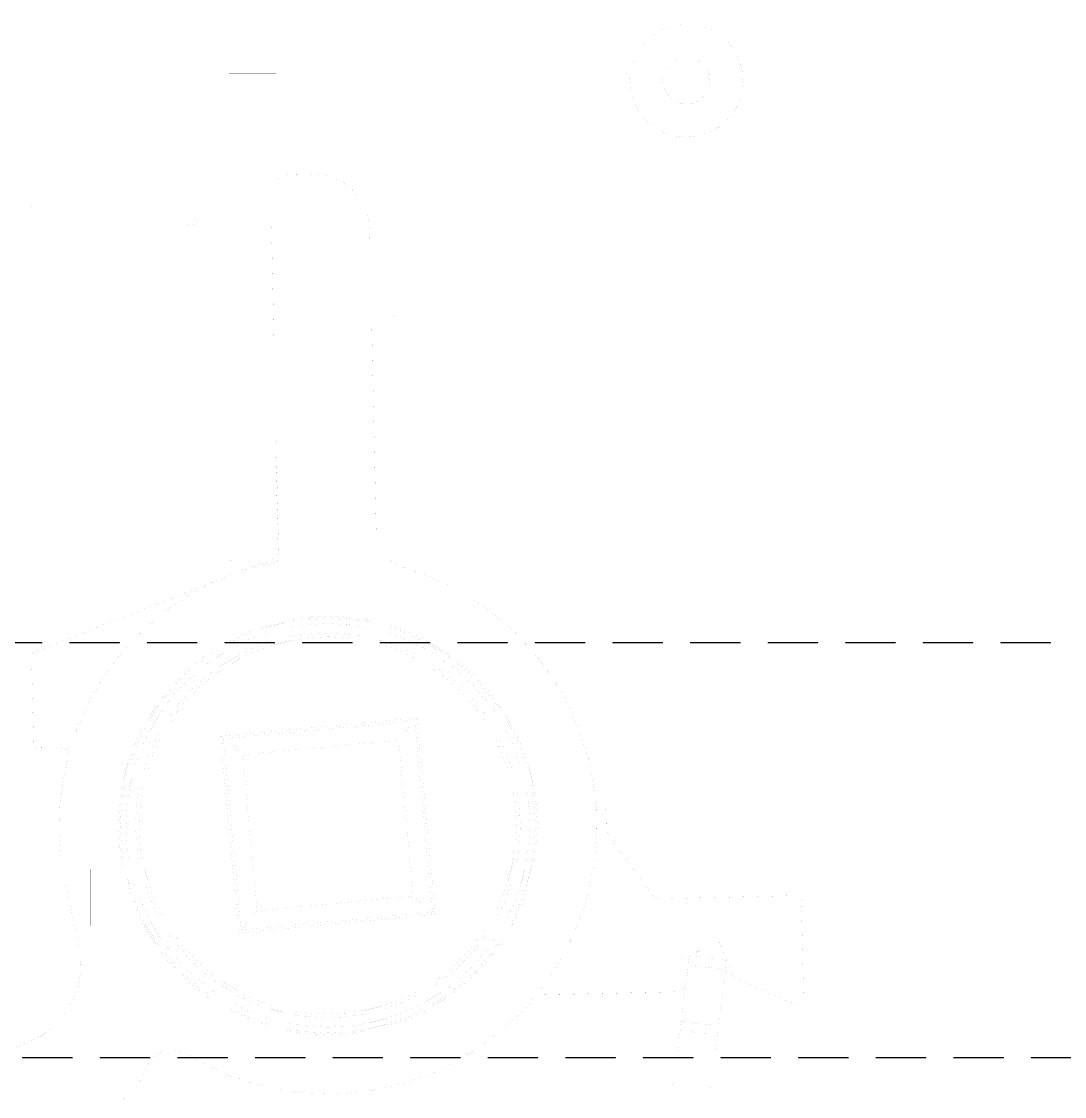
# Model space of a CAD drawing. Extents: x 56 to 255, y 68 to 308.
# Drawn here: x 105.3 to 160.6, y 205.9 to 262.9 of the extents above; entities that cross this region are included whole.
import ezdxf

# ---------------------------------------------------------------- set-up
doc = ezdxf.new("R2010")
doc.units = 0
for name, color, linetype in [('120', 132, 'CONTINUOUS'), ('20', 31, 'CONTINUOUS'), ('47', 251, 'CONTINUOUS')]:
    doc.layers.add(name, color=color, linetype=linetype)

msp = doc.modelspace()

# ---------------------------------------------------------------- linework, layer by layer
at = {"layer": '120', "const_width": 0.001}
for points in [[(155.5865, 108.8161), (155.5865, 266.8161)], [(116.3365, 260.1662), (118.8365, 260.1662)], [(116.3365, 260.1662), (116.3365, 256.3984)], [(118.8365, 260.1662), (118.8365, 256.3984)], [(116.2865, 256.2662), (116.2865, 252.3661)], [(116.3365, 256.3984), (116.3365, 256.3161)], [(116.3365, 256.3161), (116.3365, 252.4661)], [(116.3365, 256.3161), (118.8365, 256.3161)], [(118.8365, 256.3984), (118.8365, 256.3161)], [(118.8365, 256.3161), (118.8365, 252.4661)], [(118.8865, 256.2661), (118.8865, 256.2662)], [(118.8865, 254.5621), (118.8865, 256.2661)], [(120.7347, 254.8458), (119.5349, 254.8197)], [(115.9563, 254.5162), (114.7063, 254.5162)], [(114.7063, 243.8161), (114.7063, 254.5162)], [(115.9563, 243.8161), (115.9563, 254.5162)], [(125.05, 254.5162), (123.8, 254.5162)], [(123.8, 251.8792), (123.8, 254.5162)], [(125.05, 243.8161), (125.05, 254.5162)], [(135.2865, 253.9161), (134.0365, 253.9161)], [(134.0365, 244.4161), (134.0365, 253.9161)], [(135.2865, 244.4161), (135.2865, 253.9161)], [(105.9812, 253.0508), (105.8313, 253.1381)], [(107.6398, 252.1661), (105.9059, 252.1661)], [(109.903, 252.1661), (108.2191, 252.1661)], [(112.1194, 252.1661), (110.4937, 252.1661)], [(113.5157, 252.1661), (112.7066, 252.1661)], [(114.1151, 252.1661), (114.1065, 252.1661)], [(114.1383, 252.295), (114.1165, 252.2022)], [(114.1165, 252.2022), (114.1266, 252.1585)], [(114.1266, 252.1585), (114.7063, 252.1935)], [(114.2029, 252.3718), (114.1383, 252.295)], [(114.2986, 252.4236), (114.2029, 252.3718)], [(114.4114, 252.4395), (114.2986, 252.4236)], [(114.525, 252.42), (114.4114, 252.4395)], [(114.62, 252.3657), (114.525, 252.42)], [(114.6844, 252.2867), (114.62, 252.3657)], [(114.7063, 252.1935), (114.6844, 252.2867)], [(114.7063, 252.1661), (114.7054, 252.1661)], [(116.3365, 252.1661), (115.9563, 252.1661)], [(116.3365, 252.4661), (118.8365, 252.4661)], [(116.3365, 252.4661), (116.3365, 252.1661)], [(118.5925, 252.1661), (116.3365, 252.1661)], [(118.586, 252.4661), (118.7231, 246.1661)], [(123.8, 252.1661), (123.7829, 252.1661)], [(125.289, 252.1661), (125.05, 252.1661)], [(126.5141, 252.1661), (126.2822, 252.1661)], [(131.3917, 252.1661), (127.5284, 252.1661)], [(132.7464, 252.1661), (132.4055, 252.1661)], [(135.5865, 252.1661), (135.2865, 252.1661)], [(135.5865, 252.1661), (135.5865, 252.1215)], [(136.5865, 252.1268), (135.5865, 252.1268)], [(135.5865, 252.1215), (136.5865, 252.1215)], [(136.5865, 252.1215), (136.5865, 252.1268)], [(136.5865, 252.1215), (136.5865, 246.2055)], [(123.8175, 251.0754), (123.7993, 251.9118)], [(123.8, 247.2569), (123.8, 251.0754)], [(134.0365, 251.1662), (133.6878, 251.1662)], [(124.1486, 235.8692), (123.9006, 247.2569)], [(125.0869, 247.2574), (125.05, 247.3503)], [(125.05, 247.3503), (126.0363, 247.3445)], [(125.1963, 247.1763), (125.0869, 247.2574)], [(125.3574, 247.1178), (125.1963, 247.1763)], [(125.5495, 247.093), (125.3574, 247.1178)], [(125.7409, 247.1031), (125.5495, 247.093)], [(125.9027, 247.1493), (125.7409, 247.1031)], [(126.0123, 247.222), (125.9027, 247.1493)], [(126.049, 247.3122), (126.0123, 247.222)], [(126.0363, 247.3445), (126.049, 247.3122)], [(133.5035, 247.1661), (134.0365, 247.1661)], [(105.1194, 246.1661), (106.9395, 246.1661)], [(107.5242, 246.1661), (109.3485, 246.1661)], [(109.7314, 246.1661), (111.5798, 246.1661)], [(111.9618, 246.1661), (113.4475, 246.1661)], [(113.7728, 246.1661), (114.1572, 246.1661)], [(114.4029, 246.1661), (114.7063, 246.1661)], [(115.9563, 246.1661), (116.3365, 246.1661)], [(116.3365, 246.1661), (118.8365, 246.1661)], [(116.3365, 246.1661), (116.3365, 238.3734)], [(118.8365, 246.1661), (118.8365, 238.3734)], [(125.05, 246.1661), (126.0279, 246.1661)], [(127.0301, 246.1661), (130.1475, 246.1661)], [(131.1587, 246.1661), (132.4454, 246.1661)], [(135.2865, 246.1661), (135.5865, 246.1661)], [(136.5865, 246.2055), (135.5865, 246.2055)], [(135.5865, 246.2055), (135.5865, 246.1661)], [(134.0365, 244.4161), (135.2865, 244.4161)], [(114.7063, 243.8161), (115.9563, 243.8161)], [(123.9755, 243.8161), (125.05, 243.8161)], [(118.8365, 240.9582), (118.9773, 234.4948)], [(118.8365, 239.6189), (118.8666, 238.3282)], [(116.3365, 238.3734), (116.3365, 238.3161)], [(116.3365, 238.3161), (116.3365, 234.4661)], [(116.3365, 238.3161), (118.8365, 238.3161)], [(118.8365, 238.3734), (118.8365, 238.3161)], [(118.8528, 238.3523), (118.8365, 238.3734)], [(118.8365, 238.3734), (118.8666, 238.3282)], [(118.8365, 238.3161), (118.8365, 234.4661)], [(118.8666, 238.3282), (118.8528, 238.3523)], [(118.8666, 238.3282), (118.9462, 234.9089)], [(116.2865, 238.2411), (116.2865, 234.5411)], [(118.8865, 234.6601), (118.8865, 237.4712)], [(116.3365, 234.4661), (118.8365, 234.4661)], [(116.4865, 234.3411), (118.3967, 234.3411)], [(118.6281, 234.4314), (117.2005, 233.8744)], [(118.6281, 234.4314), (118.6996, 234.4661)], [(118.6968, 234.4645), (118.6281, 234.4314)], [(118.6996, 234.4661), (118.6968, 234.4645)], [(115.6303, 233.2616), (106.0001, 229.5038)], [(105.8729, 229.3128), (105.9813, 224.6541)], [(115.8899, 225.0399), (126.3103, 226.0128)], [(126.1826, 225.8588), (116.0439, 224.9123)], [(126.1826, 225.8588), (125.3328, 224.8339)], [(126.3103, 226.0128), (126.1826, 225.8588)], [(126.1826, 225.8588), (126.21, 225.8918)], [(127.1292, 215.72), (126.1826, 225.8588)], [(126.21, 225.8918), (126.2412, 225.9294)], [(126.2412, 225.9294), (126.2751, 225.9703)], [(126.2751, 225.9703), (126.3103, 226.0128)], [(126.3103, 226.0128), (127.2831, 215.5924)], [(115.8899, 225.0399), (115.9324, 225.0047)], [(116.0439, 224.9123), (115.8899, 225.0399)], [(116.8628, 214.6195), (115.8899, 225.0399)], [(115.9324, 225.0047), (115.9732, 224.9708)], [(115.9732, 224.9708), (116.0109, 224.9396)], [(116.0109, 224.9396), (116.0439, 224.9123)], [(116.0439, 224.9123), (116.9904, 214.7735)], [(117.0687, 224.0624), (116.0439, 224.9123)], [(125.3328, 224.8339), (117.0687, 224.0624)], [(126.1043, 216.5699), (125.3328, 224.8339)], [(106.1859, 224.4588), (106.9857, 224.4775)], [(117.0687, 224.0624), (117.8403, 215.7983)], [(136.1186, 221.2546), (135.8061, 221.2473)], [(136.3458, 220.0917), (136.3232, 221.0593)], [(138.8314, 216.547), (136.4021, 219.9235)], [(107.6592, 217.301), (108.3904, 213.9236)], [(117.8403, 215.7983), (126.1043, 216.5699)], [(127.1292, 215.72), (126.1043, 216.5699)], [(146.3799, 216.5922), (139.0819, 216.4223)], [(146.8078, 211.1007), (146.6868, 216.2992)], [(127.2831, 215.5924), (116.8628, 214.6195)], [(117.8403, 215.7983), (116.9904, 214.7735)], [(116.9904, 214.7735), (127.1292, 215.72)], [(127.1292, 215.72), (127.1622, 215.6927)], [(127.2831, 215.5924), (127.1292, 215.72)], [(127.1622, 215.6927), (127.1998, 215.6615)], [(127.1998, 215.6615), (127.2407, 215.6276)], [(127.2407, 215.6276), (127.2831, 215.5924)], [(116.9904, 214.7735), (116.8628, 214.6195)], [(116.8628, 214.6195), (116.898, 214.662)], [(116.898, 214.662), (116.9319, 214.7029)], [(116.9319, 214.7029), (116.9631, 214.7405)], [(116.9631, 214.7405), (116.9904, 214.7735)], [(140.4342, 213.2603), (142.1314, 214.1004)], [(142.4064, 213.9938), (143.0495, 212.3458)], [(140.7477, 213.4155), (140.6841, 212.9195)], [(140.7084, 213.1093), (140.7194, 213.1951)], [(140.7194, 213.1951), (140.729, 213.2702)], [(140.729, 213.2702), (140.737, 213.3319)], [(140.737, 213.3319), (140.7428, 213.3777)], [(140.7428, 213.3777), (140.7464, 213.4059)], [(140.7464, 213.4059), (140.7477, 213.4155)], [(140.7477, 213.4155), (142.7314, 213.161)], [(140.3024, 209.9439), (140.6841, 212.9195)], [(140.4727, 211.7208), (140.3241, 213.059)], [(140.6841, 212.9195), (140.6965, 213.0163)], [(140.6841, 212.9195), (142.6678, 212.6651)], [(140.6965, 213.0163), (140.7084, 213.1093)], [(142.2862, 209.6895), (142.6678, 212.6651)], [(142.7314, 213.161), (142.6678, 212.6651)], [(142.6678, 212.6651), (142.6802, 212.7618)], [(142.6802, 212.7618), (142.6921, 212.8549)], [(142.6921, 212.8549), (142.7031, 212.9406)], [(142.7031, 212.9406), (142.7128, 213.0158)], [(142.7128, 213.0158), (142.7207, 213.0774)], [(142.7207, 213.0774), (142.7266, 213.1233)], [(142.7266, 213.1233), (142.7302, 213.1515)], [(142.7302, 213.1515), (142.7314, 213.161)], [(143.1556, 212.2354), (146.3875, 210.8189)], [(132.6386, 211.3209), (140.2785, 211.4988)], [(140.3024, 209.9439), (140.2388, 209.448)], [(140.2781, 209.7541), (140.29, 209.8471)], [(140.29, 209.8471), (140.3024, 209.9439)], [(140.3024, 209.9439), (142.2862, 209.6895)], [(140.099, 208.358), (140.2388, 209.448)], [(140.2388, 209.448), (140.24, 209.4575)], [(140.2388, 209.448), (142.2226, 209.1935)], [(140.24, 209.4575), (140.2436, 209.4857)], [(140.2436, 209.4857), (140.2495, 209.5315)], [(140.2495, 209.5315), (140.2574, 209.5932)], [(140.2574, 209.5932), (140.2671, 209.6684)], [(140.2671, 209.6684), (140.2781, 209.7541)], [(142.0968, 208.2127), (142.2226, 209.1935)], [(142.2862, 209.6895), (142.2226, 209.1935)], [(142.2226, 209.1935), (142.2238, 209.2031)], [(142.2238, 209.2031), (142.2274, 209.2313)], [(142.2274, 209.2313), (142.2333, 209.2771)], [(142.2333, 209.2771), (142.2412, 209.3388)], [(142.2412, 209.3388), (142.2508, 209.4139)], [(142.2508, 209.4139), (142.2618, 209.4997)], [(142.2618, 209.4997), (142.2738, 209.5927)], [(142.2738, 209.5927), (142.2862, 209.6895)], [(139.9901, 207.5089), (139.9946, 207.5439)], [(141.9865, 207.3527), (141.9923, 207.3984)], [(139.8553, 206.4577), (139.8859, 206.6964)], [(141.8609, 206.3738), (141.8821, 206.539)], [(144.0922, 206.3899), (143.8429, 206.4609)]]:
    msp.add_lwpolyline(points, dxfattribs=at)
at = {"layer": '120'}
for points, const_width in [([(140.5865, 256.8161, 1), (140.5865, 262.8161, 1), (140.5865, 256.8161)], 0.001), ([(140.5865, 258.5661, 1), (140.5865, 261.0661, 1), (140.5865, 258.5661)], 0.001), ([(116.3365, 260.1664, 1), (116.3365, 260.1659)], 0.0005), ([(116.3368, 260.1662, 1), (116.3363, 260.1662)], 0.0005), ([(118.8368, 260.1662, 1), (118.8363, 260.1662)], 0.0005), ([(118.8365, 260.1659, 1), (118.8365, 260.1664)], 0.0005), ([(116.3365, 256.3984, 0.1827), (116.2865, 256.2661)], 0.001), ([(116.2868, 256.2662, 1), (116.2863, 256.2662)], 0.0005), ([(116.2863, 256.2661, 1), (116.2868, 256.2661)], 0.0005), ([(116.3367, 256.3983, 1), (116.3363, 256.3986)], 0.0005), ([(116.3365, 256.3164, 1), (116.3365, 256.3159)], 0.0005), ([(116.3368, 256.3984, 1), (116.3363, 256.3984)], 0.0005), ([(116.3363, 256.3984, 1), (116.3368, 256.3984)], 0.0005), ([(116.3368, 256.3161, 1), (116.3363, 256.3161)], 0.0005), ([(116.3363, 256.3161, 1), (116.3368, 256.3161)], 0.0005), ([(118.8367, 256.3986, 1), (118.8363, 256.3983)], 0.0005), ([(118.8865, 256.2661, 0.1827), (118.8365, 256.3984)], 0.001), ([(118.8368, 256.3984, 1), (118.8363, 256.3984)], 0.0005), ([(118.8363, 256.3984, 1), (118.8368, 256.3984)], 0.0005), ([(118.8368, 256.3161, 1), (118.8363, 256.3161)], 0.0005), ([(118.8363, 256.3161, 1), (118.8368, 256.3161)], 0.0005), ([(118.8365, 256.3159, 1), (118.8365, 256.3164)], 0.0005), ([(118.8868, 256.2662, 1), (118.8863, 256.2662)], 0.0005), ([(118.8868, 256.2661, 1), (118.8863, 256.2661)], 0.0005), ([(118.8863, 256.2661, 1), (118.8868, 256.2661)], 0.0005), ([(118.8863, 256.2661, 1), (118.8868, 256.2661)], 0.0005), ([(119.5349, 254.8197, 0.1801), (118.8865, 254.5621)], 0.001), ([(119.5349, 254.8199, 1), (119.5349, 254.8194)], 0.0005), ([(119.5349, 254.8194, 1), (119.5349, 254.8199)], 0.0005), ([(123.7993, 251.9118, 0.4142), (120.7347, 254.8458)], 0.001), ([(120.7347, 254.846, 1), (120.7347, 254.8455)], 0.0005), ([(120.7347, 254.8455, 1), (120.7347, 254.846)], 0.0005), ([(114.7063, 254.5164, 1), (114.7063, 254.5159)], 0.0005), ([(114.7066, 254.5162, 1), (114.7061, 254.5162)], 0.0005), ([(115.9566, 254.5162, 1), (115.9561, 254.5162)], 0.0005), ([(115.9563, 254.5159, 1), (115.9563, 254.5164)], 0.0005), ([(118.8865, 254.5621, 0.0174), (118.8365, 254.5137)], 0.001), ([(118.8363, 254.5139, 1), (118.8367, 254.5135)], 0.0005), ([(118.8864, 254.5623, 1), (118.8867, 254.5619)], 0.0005), ([(118.8863, 254.5621, 1), (118.8868, 254.5621)], 0.0005), ([(118.8867, 254.5619, 1), (118.8864, 254.5623)], 0.0005), ([(123.8002, 254.5162, 1), (123.7997, 254.5162)], 0.0005), ([(123.8, 254.5164, 1), (123.8, 254.5159)], 0.0005), ([(125.0502, 254.5162, 1), (125.0497, 254.5162)], 0.0005), ([(125.05, 254.5159, 1), (125.05, 254.5164)], 0.0005), ([(134.0365, 253.9164, 1), (134.0365, 253.9159)], 0.0005), ([(134.0368, 253.9161, 1), (134.0363, 253.9161)], 0.0005), ([(135.2868, 253.9161, 1), (135.2863, 253.9161)], 0.0005), ([(135.2865, 253.9159, 1), (135.2865, 253.9164)], 0.0005), ([(105.8314, 253.1384, 1), (105.8311, 253.1379)], 0.0005), ([(105.981, 253.0506, 1), (105.9813, 253.0511)], 0.0005), ([(105.9059, 252.1664, 1), (105.9059, 252.1659)], 0.0005), ([(107.6398, 252.1659, 1), (107.6398, 252.1664)], 0.0005), ([(108.2191, 252.1664, 1), (108.2191, 252.1659)], 0.0005), ([(109.903, 252.1659, 1), (109.903, 252.1664)], 0.0005), ([(110.4937, 252.1664, 1), (110.4937, 252.1659)], 0.0005), ([(112.1194, 252.1659, 1), (112.1194, 252.1664)], 0.0005), ([(112.7066, 252.1664, 1), (112.7066, 252.1659)], 0.0005), ([(113.5157, 252.1659, 1), (113.5157, 252.1664)], 0.0005), ([(114.1065, 252.1664, 1), (114.1065, 252.1659)], 0.0005), ([(114.1151, 252.1659, 1), (114.1151, 252.1664)], 0.0005), ([(114.1168, 252.2022, 1), (114.1163, 252.2021)], 0.0005), ([(114.1163, 252.2022, 1), (114.1168, 252.2021)], 0.0005), ([(114.1266, 252.1587, 1), (114.1266, 252.1583)], 0.0005), ([(114.1264, 252.1584, 1), (114.1269, 252.1586)], 0.0005), ([(114.1385, 252.2949, 1), (114.138, 252.295)], 0.0005), ([(114.1381, 252.2951, 1), (114.1385, 252.2948)], 0.0005), ([(114.2028, 252.3721, 1), (114.203, 252.3716)], 0.0005), ([(114.2031, 252.3717, 1), (114.2027, 252.372)], 0.0005), ([(114.2986, 252.4239, 1), (114.2986, 252.4234)], 0.0005), ([(114.2987, 252.4234, 1), (114.2985, 252.4239)], 0.0005), ([(114.4115, 252.4398, 1), (114.4114, 252.4393)], 0.0005), ([(114.4115, 252.4393, 1), (114.4114, 252.4398)], 0.0005), ([(114.5251, 252.4202, 1), (114.5249, 252.4198)], 0.0005), ([(114.525, 252.4198, 1), (114.5251, 252.4203)], 0.0005), ([(114.6201, 252.3658, 1), (114.6198, 252.3655)], 0.0005), ([(114.6198, 252.3654, 1), (114.6201, 252.3659)], 0.0005), ([(114.6847, 252.2867, 1), (114.6842, 252.2866)], 0.0005), ([(114.6842, 252.2865, 1), (114.6846, 252.2868)], 0.0005), ([(114.7054, 252.1664, 1), (114.7054, 252.1659)], 0.0005), ([(114.7061, 252.1934, 1), (114.7066, 252.1935)], 0.0005), ([(114.7063, 252.1932, 1), (114.7063, 252.1937)], 0.0005), ([(114.7063, 252.1659, 1), (114.7063, 252.1664)], 0.0005), ([(115.9563, 252.1664, 1), (115.9563, 252.1659)], 0.0005), ([(116.2865, 252.3661, 0.1827), (116.3365, 252.2339)], 0.001), ([(116.2868, 252.3661, 1), (116.2863, 252.3661)], 0.0005), ([(116.2863, 252.3661, 1), (116.2868, 252.3661)], 0.0005), ([(116.3365, 252.4664, 1), (116.3365, 252.4659)], 0.0005), ([(116.3365, 252.1664, 1), (116.3365, 252.1659)], 0.0005), ([(116.3368, 252.4661, 1), (116.3363, 252.4661)], 0.0005), ([(116.3363, 252.4661, 1), (116.3368, 252.4661)], 0.0005), ([(116.3363, 252.2337, 1), (116.3367, 252.234)], 0.0005), ([(116.3363, 252.1661, 1), (116.3368, 252.1661)], 0.0005), ([(116.3365, 252.1659, 1), (116.3365, 252.1664)], 0.0005), ([(118.5862, 252.4662, 1), (118.5857, 252.4661)], 0.0005), ([(118.5925, 252.1659, 1), (118.5925, 252.1664)], 0.0005), ([(118.8363, 252.4661, 1), (118.8368, 252.4661)], 0.0005), ([(118.8365, 252.4659, 1), (118.8365, 252.4664)], 0.0005), ([(123.7829, 252.1664, 1), (123.7829, 252.1659)], 0.0005), ([(123.8, 252.1659, 1), (123.8, 252.1664)], 0.0005), ([(125.05, 252.1664, 1), (125.05, 252.1659)], 0.0005), ([(125.289, 252.1659, 1), (125.289, 252.1664)], 0.0005), ([(126.2822, 252.1664, 1), (126.2822, 252.1659)], 0.0005), ([(126.5141, 252.1659, 1), (126.5141, 252.1664)], 0.0005), ([(127.5284, 252.1664, 1), (127.5284, 252.1659)], 0.0005), ([(131.3917, 252.1659, 1), (131.3917, 252.1664)], 0.0005), ([(132.4055, 252.1664, 1), (132.4055, 252.1659)], 0.0005), ([(132.7464, 252.1659, 1), (132.7464, 252.1664)], 0.0005), ([(135.2865, 252.1664, 1), (135.2865, 252.1659)], 0.0005), ([(135.5865, 252.1271, 1), (135.5865, 252.1266)], 0.0005), ([(135.5865, 252.1217, 1), (135.5865, 252.1212)], 0.0005), ([(135.5868, 252.1661, 1), (135.5863, 252.1661)], 0.0005), ([(135.5863, 252.1215, 1), (135.5868, 252.1215)], 0.0005), ([(135.5865, 252.1659, 1), (135.5865, 252.1664)], 0.0005), ([(136.5868, 252.1268, 1), (136.5863, 252.1268)], 0.0005), ([(136.5868, 252.1215, 1), (136.5863, 252.1215)], 0.0005), ([(136.5863, 252.1215, 1), (136.5868, 252.1215)], 0.0005), ([(136.5865, 252.1266, 1), (136.5865, 252.1271)], 0.0005), ([(136.5865, 252.1212, 1), (136.5865, 252.1217)], 0.0005), ([(123.7995, 251.9118, 1), (123.799, 251.9118)], 0.0005), ([(123.799, 251.9118, 1), (123.7995, 251.9118)], 0.0005), ([(123.7997, 251.8792, 1), (123.8002, 251.8792)], 0.0005), ([(123.8002, 251.0754, 1), (123.7997, 251.0754)], 0.0005), ([(123.8172, 251.0754, 1), (123.8177, 251.0754)], 0.0005), ([(133.6878, 251.1664, 1), (133.6878, 251.1659)], 0.0005), ([(134.0365, 251.1659, 1), (134.0365, 251.1664)], 0.0005), ([(123.7997, 247.2569, 1), (123.8002, 247.2569)], 0.0005), ([(123.9009, 247.2569, 1), (123.9004, 247.2569)], 0.0005), ([(125.0502, 247.3504, 1), (125.0497, 247.3502)], 0.0005), ([(125.05, 247.3506, 1), (125.05, 247.3501)], 0.0005), ([(125.087, 247.2576, 1), (125.0867, 247.2572)], 0.0005), ([(125.0866, 247.2573, 1), (125.0871, 247.2575)], 0.0005), ([(125.1964, 247.1765, 1), (125.1962, 247.176)], 0.0005), ([(125.1961, 247.176, 1), (125.1964, 247.1765)], 0.0005), ([(125.3574, 247.1181, 1), (125.3573, 247.1176)], 0.0005), ([(125.3573, 247.1176, 1), (125.3574, 247.1181)], 0.0005), ([(125.5495, 247.0932, 1), (125.5495, 247.0927)], 0.0005), ([(125.5495, 247.0927, 1), (125.5495, 247.0932)], 0.0005), ([(125.7408, 247.1033, 1), (125.7409, 247.1028)], 0.0005), ([(125.7409, 247.1028, 1), (125.7409, 247.1033)], 0.0005), ([(125.9026, 247.1495, 1), (125.9029, 247.1491)], 0.0005), ([(125.9028, 247.1491, 1), (125.9027, 247.1495)], 0.0005), ([(126.0121, 247.2221, 1), (126.0125, 247.2219)], 0.0005), ([(126.0124, 247.2218, 1), (126.0122, 247.2222)], 0.0005), ([(126.0366, 247.3446, 1), (126.0361, 247.3444)], 0.0005), ([(126.0363, 247.3442, 1), (126.0363, 247.3447)], 0.0005), ([(126.0493, 247.3121, 1), (126.0488, 247.3123)], 0.0005), ([(126.0488, 247.3121, 1), (126.0493, 247.3123)], 0.0005), ([(133.5035, 247.1664, 1), (133.5035, 247.1659)], 0.0005), ([(134.0365, 247.1659, 1), (134.0365, 247.1664)], 0.0005), ([(106.9395, 246.1659, 1), (106.9395, 246.1664)], 0.0005), ([(107.5242, 246.1664, 1), (107.5242, 246.1659)], 0.0005), ([(109.3485, 246.1659, 1), (109.3485, 246.1664)], 0.0005), ([(109.7314, 246.1664, 1), (109.7314, 246.1659)], 0.0005), ([(111.5798, 246.1659, 1), (111.5798, 246.1664)], 0.0005), ([(111.9618, 246.1664, 1), (111.9618, 246.1659)], 0.0005), ([(113.4475, 246.1659, 1), (113.4475, 246.1664)], 0.0005), ([(113.7728, 246.1664, 1), (113.7728, 246.1659)], 0.0005), ([(114.1572, 246.1659, 1), (114.1572, 246.1664)], 0.0005), ([(114.4029, 246.1664, 1), (114.4029, 246.1659)], 0.0005), ([(114.7063, 246.1659, 1), (114.7063, 246.1664)], 0.0005), ([(115.9563, 246.1664, 1), (115.9563, 246.1659)], 0.0005), ([(116.3365, 246.1664, 1), (116.3365, 246.1659)], 0.0005), ([(116.3368, 246.1661, 1), (116.3363, 246.1661)], 0.0005), ([(116.3365, 246.1659, 1), (116.3365, 246.1664)], 0.0005), ([(118.7229, 246.1661, 1), (118.7234, 246.1661)], 0.0005), ([(118.8368, 246.1661, 1), (118.8363, 246.1661)], 0.0005), ([(118.8365, 246.1659, 1), (118.8365, 246.1664)], 0.0005), ([(125.05, 246.1664, 1), (125.05, 246.1659)], 0.0005), ([(126.0279, 246.1659, 1), (126.0279, 246.1664)], 0.0005), ([(127.0301, 246.1664, 1), (127.0301, 246.1659)], 0.0005), ([(130.1475, 246.1659, 1), (130.1475, 246.1664)], 0.0005), ([(131.1587, 246.1664, 1), (131.1587, 246.1659)], 0.0005), ([(132.4454, 246.1659, 1), (132.4454, 246.1664)], 0.0005), ([(135.2865, 246.1664, 1), (135.2865, 246.1659)], 0.0005), ([(135.5865, 246.2057, 1), (135.5865, 246.2052)], 0.0005), ([(135.5868, 246.2055, 1), (135.5863, 246.2055)], 0.0005), ([(135.5863, 246.1661, 1), (135.5868, 246.1661)], 0.0005), ([(135.5865, 246.1659, 1), (135.5865, 246.1664)], 0.0005), ([(136.5863, 246.2055, 1), (136.5868, 246.2055)], 0.0005), ([(136.5865, 246.2052, 1), (136.5865, 246.2057)], 0.0005), ([(134.0365, 244.4164, 1), (134.0365, 244.4159)], 0.0005), ([(134.0363, 244.4161, 1), (134.0368, 244.4161)], 0.0005), ([(135.2863, 244.4161, 1), (135.2868, 244.4161)], 0.0005), ([(135.2865, 244.4159, 1), (135.2865, 244.4164)], 0.0005), ([(114.7063, 243.8164, 1), (114.7063, 243.8159)], 0.0005), ([(114.7061, 243.8161, 1), (114.7066, 243.8161)], 0.0005), ([(115.9561, 243.8161, 1), (115.9566, 243.8161)], 0.0005), ([(115.9563, 243.8159, 1), (115.9563, 243.8164)], 0.0005), ([(123.9755, 243.8164, 1), (123.9755, 243.8159)], 0.0005), ([(125.0497, 243.8161, 1), (125.0502, 243.8161)], 0.0005), ([(125.05, 243.8159, 1), (125.05, 243.8164)], 0.0005), ([(118.8368, 240.9582, 1), (118.8363, 240.9581)], 0.0005), ([(118.8368, 239.6189, 1), (118.8363, 239.6189)], 0.0005), ([(116.3365, 238.3734, 0.1827), (116.2865, 238.2411)], 0.001), ([(116.3365, 238.3164, 1), (116.3365, 238.3159)], 0.0005), ([(116.3368, 238.3734, 1), (116.3363, 238.3734)], 0.0005), ([(116.3367, 238.3733, 1), (116.3363, 238.3736)], 0.0005), ([(116.3363, 238.3734, 1), (116.3368, 238.3734)], 0.0005), ([(116.3368, 238.3161, 1), (116.3363, 238.3161)], 0.0005), ([(116.3363, 238.3161, 1), (116.3368, 238.3161)], 0.0005), ([(118.8367, 238.3736, 1), (118.8363, 238.3733)], 0.0005), ([(118.8367, 238.3736, 1), (118.8363, 238.3733)], 0.0005), ([(118.8368, 238.3734, 1), (118.8363, 238.3734)], 0.0005), ([(118.8363, 238.3734, 1), (118.8368, 238.3734)], 0.0005), ([(118.8368, 238.3161, 1), (118.8363, 238.3161)], 0.0005), ([(118.8363, 238.3161, 1), (118.8368, 238.3161)], 0.0005), ([(118.8365, 238.3159, 1), (118.8365, 238.3164)], 0.0005), ([(118.853, 238.3524, 1), (118.8526, 238.3521)], 0.0005), ([(118.8526, 238.3521, 1), (118.853, 238.3524)], 0.0005), ([(118.8668, 238.3282, 1), (118.8663, 238.3282)], 0.0005), ([(118.8663, 238.3282, 1), (118.8668, 238.3282)], 0.0005), ([(118.8664, 238.3281, 1), (118.8668, 238.3283)], 0.0005), ([(118.8664, 238.3281, 1), (118.8668, 238.3284)], 0.0005), ([(116.2868, 238.2411, 1), (116.2863, 238.2411)], 0.0005), ([(116.2863, 238.2411, 1), (116.2868, 238.2411)], 0.0005), ([(118.8868, 237.4712, 1), (118.8863, 237.4712)], 0.0005), ([(124.1486, 235.8692, 0.3271), (125.5867, 233.9932)], 0.001), ([(124.1488, 235.8692, 1), (124.1483, 235.8692)], 0.0005), ([(124.1483, 235.8692, 1), (124.1488, 235.8692)], 0.0005), ([(118.8865, 234.6601, 0.1301), (118.9462, 234.9089)], 0.001), ([(118.9464, 234.9089, 1), (118.9459, 234.9089)], 0.0005), ([(118.9459, 234.9089, 1), (118.9464, 234.9089)], 0.0005), ([(116.2865, 234.5411, 0.4142), (116.4865, 234.3411)], 0.001), ([(116.2868, 234.5411, 1), (116.2863, 234.5411)], 0.0005), ([(116.2863, 234.5411, 1), (116.2868, 234.5411)], 0.0005), ([(116.3365, 234.4664, 1), (116.3365, 234.4659)], 0.0005), ([(116.3363, 234.4661, 1), (116.3368, 234.4661)], 0.0005), ([(116.4865, 234.3414, 1), (116.4865, 234.3409)], 0.0005), ([(116.4865, 234.3409, 1), (116.4865, 234.3414)], 0.0005), ([(118.8162, 234.2943, 0.0293), (117.2005, 233.8744)], 0.001), ([(118.3967, 234.3409, 1), (118.3967, 234.3414)], 0.0005), ([(118.628, 234.4317, 1), (118.6282, 234.4312)], 0.0005), ([(118.628, 234.4317, 1), (118.6282, 234.4312)], 0.0005), ([(118.6282, 234.4312, 1), (118.628, 234.4317)], 0.0005), ([(118.6967, 234.4647, 1), (118.697, 234.4643)], 0.0005), ([(118.6969, 234.4643, 1), (118.6967, 234.4647)], 0.0005), ([(118.6998, 234.4659, 1), (118.6995, 234.4664)], 0.0005), ([(118.6997, 234.4659, 1), (118.6995, 234.4664)], 0.0005), ([(118.8161, 234.2945, 1), (118.8162, 234.294)], 0.0005), ([(118.8162, 234.2943, 0.3641), (118.9773, 234.4948)], 0.001), ([(118.8162, 234.294, 1), (118.8161, 234.2945)], 0.0005), ([(118.8365, 234.5846, 0.0454), (118.8865, 234.6601)], 0.001), ([(118.8363, 234.5848, 1), (118.8367, 234.5844)], 0.0005), ([(118.8363, 234.4661, 1), (118.8368, 234.4661)], 0.0005), ([(118.8365, 234.4659, 1), (118.8365, 234.4664)], 0.0005), ([(118.8863, 234.6602, 1), (118.8867, 234.66)], 0.0005), ([(118.8867, 234.66, 1), (118.8863, 234.6602)], 0.0005), ([(118.8863, 234.6601, 1), (118.8868, 234.6601)], 0.0005), ([(118.9775, 234.4948, 1), (118.977, 234.4948)], 0.0005), ([(118.977, 234.4948, 1), (118.9775, 234.4948)], 0.0005), ([(117.2005, 233.8744, 0.0296), (115.6303, 233.2616)], 0.001), ([(117.2004, 233.8746, 1), (117.2006, 233.8741)], 0.0005), ([(117.2004, 233.8746, 1), (117.2006, 233.8741)], 0.0005), ([(117.2006, 233.8741, 1), (117.2004, 233.8746)], 0.0005), ([(125.5867, 233.9934, 1), (125.5866, 233.9929)], 0.0005), ([(135.8061, 221.2473, 0.3151), (125.5867, 233.9932)], 0.001), ([(125.5866, 233.9929, 1), (125.5867, 233.9934)], 0.0005), ([(115.6303, 233.2616, 0.3517), (107.6592, 217.301)], 0.001), ([(115.6301, 233.2618, 1), (115.6304, 233.2614)], 0.0005), ([(115.6304, 233.2614, 1), (115.6301, 233.2618)], 0.0005), ([(115.6303, 233.2614, 1), (115.6302, 233.2619)], 0.0005), ([(121.5865, 209.2161, 1), (121.5865, 231.4161, 1), (121.5865, 209.2161)], 0.001), ([(121.5865, 209.3161, 1), (121.5865, 231.3161, 1), (121.5865, 209.3161)], 0.001), ([(121.5865, 209.6161, 1), (121.5865, 231.0161, 1), (121.5865, 209.6161)], 0.001), ([(121.5865, 210.1161, 1), (121.5865, 230.5161, 1), (121.5865, 210.1161)], 0.001), ([(121.5865, 210.3161, 1), (121.5865, 230.3161, 1), (121.5865, 210.3161)], 0.001), ([(106.0001, 229.5038, 0.3154), (105.8729, 229.3128)], 0.001), ([(105.8731, 229.3128, 1), (105.8726, 229.3128)], 0.0005), ([(105.8726, 229.3128, 1), (105.8731, 229.3128)], 0.0005), ([(106, 229.504, 1), (106.0002, 229.5035)], 0.0005), ([(106.0002, 229.5035, 1), (106, 229.504)], 0.0005), ([(126.1824, 225.859, 1), (126.1828, 225.8586)], 0.0005), ([(126.1824, 225.859, 1), (126.1828, 225.8586)], 0.0005), ([(126.1829, 225.8588, 1), (126.1824, 225.8588)], 0.0005), ([(126.1828, 225.8586, 1), (126.1824, 225.859)], 0.0005), ([(126.1827, 225.8586, 1), (126.1826, 225.859)], 0.0005), ([(126.2098, 225.892, 1), (126.2102, 225.8916)], 0.0005), ([(126.2102, 225.8916, 1), (126.2098, 225.892)], 0.0005), ([(126.241, 225.9296, 1), (126.2414, 225.9293)], 0.0005), ([(126.2414, 225.9293, 1), (126.241, 225.9296)], 0.0005), ([(126.2749, 225.9704, 1), (126.2753, 225.9701)], 0.0005), ([(126.2753, 225.9701, 1), (126.2749, 225.9704)], 0.0005), ([(126.3105, 226.0128, 1), (126.31, 226.0127)], 0.0005), ([(126.3105, 226.0126, 1), (126.3101, 226.0129)], 0.0005), ([(126.3105, 226.0126, 1), (126.3101, 226.0129)], 0.0005), ([(126.3103, 226.0125, 1), (126.3103, 226.013)], 0.0005), ([(105.9813, 224.6541, 0.4142), (106.1859, 224.4588)], 0.001), ([(105.9816, 224.6541, 1), (105.9811, 224.6541)], 0.0005), ([(105.9811, 224.6541, 1), (105.9816, 224.6541)], 0.0005), ([(115.8899, 225.0402, 1), (115.8899, 225.0397)], 0.0005), ([(115.8901, 225.0401, 1), (115.8898, 225.0397)], 0.0005), ([(115.8901, 225.0401, 1), (115.8898, 225.0397)], 0.0005), ([(115.8902, 225.0399, 1), (115.8897, 225.0399)], 0.0005), ([(115.9326, 225.0049, 1), (115.9322, 225.0045)], 0.0005), ([(115.9322, 225.0045, 1), (115.9326, 225.0049)], 0.0005), ([(115.9734, 224.971, 1), (115.9731, 224.9706)], 0.0005), ([(115.9731, 224.9706, 1), (115.9734, 224.971)], 0.0005), ([(116.011, 224.9398, 1), (116.0107, 224.9394)], 0.0005), ([(116.0107, 224.9394, 1), (116.011, 224.9398)], 0.0005), ([(116.0441, 224.9123, 1), (116.0436, 224.9122)], 0.0005), ([(116.0438, 224.9125, 1), (116.0439, 224.912)], 0.0005), ([(116.044, 224.9124, 1), (116.0437, 224.9121)], 0.0005), ([(116.0437, 224.9121, 1), (116.044, 224.9124)], 0.0005), ([(116.0437, 224.9121, 1), (116.044, 224.9124)], 0.0005), ([(125.333, 224.834, 1), (125.3325, 224.8339)], 0.0005), ([(125.3326, 224.8341, 1), (125.333, 224.8338)], 0.0005), ([(125.3328, 224.8337, 1), (125.3328, 224.8342)], 0.0005), ([(106.1859, 224.4591, 1), (106.1859, 224.4586)], 0.0005), ([(106.1859, 224.4586, 1), (106.1859, 224.4591)], 0.0005), ([(107.899, 224.2804, 0.1184), (106.9857, 224.4775)], 0.001), ([(106.9857, 224.4777, 1), (106.9857, 224.4772)], 0.0005), ([(106.9857, 224.4772, 1), (106.9857, 224.4777)], 0.0005), ([(107.8989, 224.2802, 1), (107.8991, 224.2806)], 0.0005), ([(117.0687, 224.0627, 1), (117.0688, 224.0622)], 0.0005), ([(117.069, 224.0624, 1), (117.0685, 224.0624)], 0.0005), ([(117.0686, 224.0622, 1), (117.0689, 224.0626)], 0.0005), ([(114.1333, 208.1707, 0.6085), (135.8061, 221.2473)], 0.001), ([(135.8063, 221.2474, 1), (135.8058, 221.2473)], 0.0005), ([(135.8061, 221.2476, 1), (135.8061, 221.2471)], 0.0005), ([(135.8058, 221.2473, 1), (135.8063, 221.2474)], 0.0005), ([(136.3232, 221.0593, 0.4142), (136.1186, 221.2546)], 0.001), ([(136.1186, 221.2549, 1), (136.1186, 221.2544)], 0.0005), ([(136.1186, 221.2544, 1), (136.1186, 221.2549)], 0.0005), ([(136.3235, 221.0593, 1), (136.323, 221.0593)], 0.0005), ([(136.323, 221.0593, 1), (136.3235, 221.0593)], 0.0005), ([(136.3458, 220.0917, 0.1512), (136.4021, 219.9235)], 0.001), ([(136.346, 220.0917, 1), (136.3455, 220.0917)], 0.0005), ([(136.3455, 220.0917, 1), (136.346, 220.0917)], 0.0005), ([(136.4023, 219.9236, 1), (136.4019, 219.9233)], 0.0005), ([(136.4019, 219.9233, 1), (136.4023, 219.9236)], 0.0005), ([(107.6594, 217.301, 1), (107.6589, 217.3009)], 0.0005), ([(107.6589, 217.3009, 1), (107.6594, 217.301)], 0.0005), ([(126.1045, 216.5701, 1), (126.1042, 216.5697)], 0.0005), ([(126.1041, 216.5699, 1), (126.1046, 216.5699)], 0.0005), ([(126.1043, 216.5696, 1), (126.1043, 216.5701)], 0.0005), ([(138.8314, 216.547, 0.2475), (139.0819, 216.4223)], 0.001), ([(138.8316, 216.5471, 1), (138.8312, 216.5468)], 0.0005), ([(138.8312, 216.5468, 1), (138.8316, 216.5471)], 0.0005), ([(139.0819, 216.4225, 1), (139.0819, 216.422)], 0.0005), ([(139.0819, 216.422, 1), (139.0819, 216.4225)], 0.0005), ([(146.6868, 216.2992, 0.4142), (146.3799, 216.5922)], 0.001), ([(146.3799, 216.5924, 1), (146.3799, 216.5919)], 0.0005), ([(146.3799, 216.5919, 1), (146.3799, 216.5924)], 0.0005), ([(146.6871, 216.2992, 1), (146.6866, 216.2992)], 0.0005), ([(146.6866, 216.2992, 1), (146.6871, 216.2992)], 0.0005), ([(117.8402, 215.7986, 1), (117.8403, 215.7981)], 0.0005), ([(117.84, 215.7983, 1), (117.8405, 215.7984)], 0.0005), ([(117.8405, 215.7982, 1), (117.8401, 215.7985)], 0.0005), ([(127.1293, 215.7202, 1), (127.129, 215.7198)], 0.0005), ([(127.1293, 215.7202, 1), (127.129, 215.7198)], 0.0005), ([(127.1289, 215.72, 1), (127.1294, 215.7201)], 0.0005), ([(127.1292, 215.7198, 1), (127.1291, 215.7203)], 0.0005), ([(127.129, 215.7198, 1), (127.1293, 215.7202)], 0.0005), ([(127.1623, 215.6929, 1), (127.162, 215.6925)], 0.0005), ([(127.162, 215.6925, 1), (127.1623, 215.6929)], 0.0005), ([(127.2, 215.6617, 1), (127.1996, 215.6613)], 0.0005), ([(127.1996, 215.6613, 1), (127.2, 215.6617)], 0.0005), ([(127.2408, 215.6278, 1), (127.2405, 215.6274)], 0.0005), ([(127.2405, 215.6274, 1), (127.2408, 215.6278)], 0.0005), ([(127.2829, 215.5924, 1), (127.2834, 215.5924)], 0.0005), ([(127.283, 215.5922, 1), (127.2833, 215.5926)], 0.0005), ([(127.283, 215.5922, 1), (127.2833, 215.5926)], 0.0005), ([(127.2832, 215.5921, 1), (127.2831, 215.5926)], 0.0005), ([(116.8627, 214.6198, 1), (116.8628, 214.6193)], 0.0005), ([(116.8626, 214.6197, 1), (116.863, 214.6194)], 0.0005), ([(116.8626, 214.6197, 1), (116.863, 214.6194)], 0.0005), ([(116.8625, 214.6195, 1), (116.863, 214.6196)], 0.0005), ([(116.8982, 214.6619, 1), (116.8978, 214.6622)], 0.0005), ([(116.8978, 214.6622, 1), (116.8982, 214.6619)], 0.0005), ([(116.932, 214.7027, 1), (116.9317, 214.703)], 0.0005), ([(116.9317, 214.703, 1), (116.932, 214.7027)], 0.0005), ([(116.9629, 214.7407, 1), (116.9633, 214.7403)], 0.0005), ([(116.9633, 214.7403, 1), (116.9629, 214.7407)], 0.0005), ([(116.9906, 214.7733, 1), (116.9902, 214.7737)], 0.0005), ([(116.9906, 214.7733, 1), (116.9902, 214.7737)], 0.0005), ([(116.9904, 214.7737, 1), (116.9904, 214.7732)], 0.0005), ([(116.9902, 214.7737, 1), (116.9906, 214.7733)], 0.0005), ([(116.9902, 214.7735, 1), (116.9907, 214.7735)], 0.0005), ([(100.4824, 210.1552, 0.7917), (108.3904, 213.9236)], 0.001), ([(108.3906, 213.9236, 1), (108.3901, 213.9235)], 0.0005), ([(108.3901, 213.9235, 1), (108.3906, 213.9236)], 0.0005), ([(142.4064, 213.9938, 0.4401), (142.1314, 214.1004)], 0.001), ([(142.1313, 214.1006, 1), (142.1315, 214.1001)], 0.0005), ([(142.1315, 214.1001, 1), (142.1313, 214.1006)], 0.0005), ([(142.4067, 213.9939, 1), (142.4062, 213.9937)], 0.0005), ([(142.4062, 213.9937, 1), (142.4067, 213.9939)], 0.0005), ([(140.4342, 213.2603, 0.3153), (140.3241, 213.059)], 0.001), ([(140.4341, 213.2605, 1), (140.4343, 213.2601)], 0.0005), ([(140.4343, 213.2601, 1), (140.4341, 213.2605)], 0.0005), ([(140.7192, 213.1951, 1), (140.7196, 213.195)], 0.0005), ([(140.7196, 213.195, 1), (140.7192, 213.1951)], 0.0005), ([(140.7293, 213.2702, 1), (140.7288, 213.2702)], 0.0005), ([(140.7288, 213.2702, 1), (140.7293, 213.2702)], 0.0005), ([(140.7367, 213.3319, 1), (140.7372, 213.3318)], 0.0005), ([(140.7372, 213.3318, 1), (140.7367, 213.3319)], 0.0005), ([(140.7431, 213.3777, 1), (140.7426, 213.3777)], 0.0005), ([(140.7426, 213.3777, 1), (140.7431, 213.3777)], 0.0005), ([(140.7467, 213.4059, 1), (140.7462, 213.406)], 0.0005), ([(140.7462, 213.406, 1), (140.7467, 213.4059)], 0.0005), ([(140.7477, 213.4157, 1), (140.7476, 213.4152)], 0.0005), ([(140.7479, 213.4154, 1), (140.7474, 213.4155)], 0.0005), ([(140.7479, 213.4154, 1), (140.7474, 213.4155)], 0.0005), ([(140.3244, 213.059, 1), (140.3239, 213.059)], 0.0005), ([(140.3239, 213.059, 1), (140.3244, 213.059)], 0.0005), ([(140.6841, 212.9198, 1), (140.684, 212.9193)], 0.0005), ([(140.6843, 212.9195, 1), (140.6838, 212.9196)], 0.0005), ([(140.6838, 212.9196, 1), (140.6843, 212.9195)], 0.0005), ([(140.6838, 212.9196, 1), (140.6843, 212.9195)], 0.0005), ([(140.6962, 213.0163, 1), (140.6967, 213.0162)], 0.0005), ([(140.6967, 213.0162, 1), (140.6962, 213.0163)], 0.0005), ([(140.7086, 213.1093, 1), (140.7082, 213.1093)], 0.0005), ([(140.7082, 213.1093, 1), (140.7086, 213.1093)], 0.0005), ([(142.6681, 212.6651, 1), (142.6676, 212.6651)], 0.0005), ([(142.6676, 212.6651, 1), (142.6681, 212.6651)], 0.0005), ([(142.6676, 212.6651, 1), (142.6681, 212.6651)], 0.0005), ([(142.6678, 212.6648, 1), (142.6678, 212.6653)], 0.0005), ([(142.68, 212.7619, 1), (142.6805, 212.7618)], 0.0005), ([(142.6805, 212.7618, 1), (142.68, 212.7619)], 0.0005), ([(142.6919, 212.8549, 1), (142.6924, 212.8548)], 0.0005), ([(142.6924, 212.8548, 1), (142.6919, 212.8549)], 0.0005), ([(142.7029, 212.9407, 1), (142.7034, 212.9406)], 0.0005), ([(142.7034, 212.9406, 1), (142.7029, 212.9407)], 0.0005), ([(142.7125, 213.0158, 1), (142.713, 213.0157)], 0.0005), ([(142.713, 213.0157, 1), (142.7125, 213.0158)], 0.0005), ([(142.7209, 213.0774, 1), (142.7205, 213.0775)], 0.0005), ([(142.7205, 213.0775, 1), (142.7209, 213.0774)], 0.0005), ([(142.7263, 213.1233, 1), (142.7268, 213.1232)], 0.0005), ([(142.7268, 213.1232, 1), (142.7263, 213.1233)], 0.0005), ([(142.7304, 213.1515, 1), (142.7299, 213.1515)], 0.0005), ([(142.7299, 213.1515, 1), (142.7304, 213.1515)], 0.0005), ([(142.7317, 213.161, 1), (142.7312, 213.1611)], 0.0005), ([(142.7317, 213.161, 1), (142.7312, 213.1611)], 0.0005), ([(142.7314, 213.1608, 1), (142.7315, 213.1613)], 0.0005), ([(143.0495, 212.3458, 0.199), (143.1556, 212.2354)], 0.001), ([(143.0498, 212.3459, 1), (143.0493, 212.3457)], 0.0005), ([(143.0493, 212.3457, 1), (143.0498, 212.3459)], 0.0005), ([(143.1557, 212.2356, 1), (143.1554, 212.2351)], 0.0005), ([(143.1555, 212.2351, 1), (143.1557, 212.2356)], 0.0005), ([(140.2785, 211.4988, 0.44), (140.4727, 211.7208)], 0.001), ([(140.2785, 211.499, 1), (140.2785, 211.4986)], 0.0005), ([(140.2785, 211.4986, 1), (140.2785, 211.499)], 0.0005), ([(140.4729, 211.7208, 1), (140.4724, 211.7208)], 0.0005), ([(140.4724, 211.7208, 1), (140.4729, 211.7208)], 0.0005), ([(132.6386, 211.3212, 1), (132.6386, 211.3207)], 0.0005), ([(146.3875, 210.8189, 0.5486), (146.8078, 211.1007)], 0.001), ([(146.8081, 211.1007, 1), (146.8076, 211.1006)], 0.0005), ([(146.8076, 211.1006, 1), (146.8081, 211.1007)], 0.0005), ([(146.3876, 210.8191, 1), (146.3874, 210.8187)], 0.0005), ([(146.3874, 210.8187, 1), (146.3876, 210.8191)], 0.0005), ([(140.2898, 209.8472, 1), (140.2902, 209.8471)], 0.0005), ([(140.2902, 209.8471, 1), (140.2898, 209.8472)], 0.0005), ([(140.3027, 209.9439, 1), (140.3022, 209.9439)], 0.0005), ([(140.3027, 209.9439, 1), (140.3022, 209.9439)], 0.0005), ([(140.3024, 209.9441, 1), (140.3024, 209.9437)], 0.0005), ([(140.3022, 209.9439, 1), (140.3027, 209.9439)], 0.0005), ([(140.2388, 209.4482, 1), (140.2388, 209.4477)], 0.0005), ([(140.239, 209.4479, 1), (140.2386, 209.448)], 0.0005), ([(140.2386, 209.448, 1), (140.239, 209.4479)], 0.0005), ([(140.2386, 209.448, 1), (140.239, 209.4479)], 0.0005), ([(140.2403, 209.4575, 1), (140.2398, 209.4575)], 0.0005), ([(140.2398, 209.4575, 1), (140.2403, 209.4575)], 0.0005), ([(140.2439, 209.4857, 1), (140.2434, 209.4857)], 0.0005), ([(140.2434, 209.4857, 1), (140.2439, 209.4857)], 0.0005), ([(140.2493, 209.5316, 1), (140.2498, 209.5315)], 0.0005), ([(140.2498, 209.5315, 1), (140.2493, 209.5316)], 0.0005), ([(140.2572, 209.5933, 1), (140.2577, 209.5932)], 0.0005), ([(140.2577, 209.5932, 1), (140.2572, 209.5933)], 0.0005), ([(140.2673, 209.6683, 1), (140.2668, 209.6684)], 0.0005), ([(140.2668, 209.6684, 1), (140.2673, 209.6683)], 0.0005), ([(140.2783, 209.7541, 1), (140.2778, 209.7541)], 0.0005), ([(140.2778, 209.7541, 1), (140.2783, 209.7541)], 0.0005), ([(142.2228, 209.1935, 1), (142.2223, 209.1936)], 0.0005), ([(142.2223, 209.1936, 1), (142.2228, 209.1935)], 0.0005), ([(142.2223, 209.1936, 1), (142.2228, 209.1935)], 0.0005), ([(142.2225, 209.1933, 1), (142.2226, 209.1938)], 0.0005), ([(142.2235, 209.2031, 1), (142.224, 209.203)], 0.0005), ([(142.224, 209.203, 1), (142.2235, 209.2031)], 0.0005), ([(142.2271, 209.2313, 1), (142.2276, 209.2312)], 0.0005), ([(142.2276, 209.2312, 1), (142.2271, 209.2313)], 0.0005), ([(142.2335, 209.2771, 1), (142.233, 209.2771)], 0.0005), ([(142.233, 209.2771, 1), (142.2335, 209.2771)], 0.0005), ([(142.2409, 209.3388, 1), (142.2414, 209.3387)], 0.0005), ([(142.2414, 209.3387, 1), (142.2409, 209.3388)], 0.0005), ([(142.2511, 209.4139, 1), (142.2506, 209.414)], 0.0005), ([(142.2506, 209.414, 1), (142.2511, 209.4139)], 0.0005), ([(142.2621, 209.4996, 1), (142.2616, 209.4997)], 0.0005), ([(142.2616, 209.4997, 1), (142.2621, 209.4996)], 0.0005), ([(142.274, 209.5927, 1), (142.2735, 209.5927)], 0.0005), ([(142.2735, 209.5927, 1), (142.274, 209.5927)], 0.0005), ([(142.2859, 209.6895, 1), (142.2864, 209.6894)], 0.0005), ([(142.2864, 209.6894, 1), (142.2859, 209.6895)], 0.0005), ([(142.2864, 209.6894, 1), (142.2859, 209.6895)], 0.0005), ([(142.2861, 209.6892, 1), (142.2862, 209.6897)], 0.0005), ([(114.1333, 208.1707, 0.4765), (111.9358, 207.396)], 0.001), ([(114.1334, 208.1709, 1), (114.1331, 208.1705)], 0.0005), ([(114.1331, 208.1705, 1), (114.1334, 208.1709)], 0.0005), ([(140.0988, 208.358, 1), (140.0992, 208.3579)], 0.0005), ([(142.0965, 208.2128, 1), (142.097, 208.2127)], 0.0005), ([(139.9898, 207.5089, 1), (139.9903, 207.5088)], 0.0005), ([(139.9948, 207.5439, 1), (139.9943, 207.5439)], 0.0005), ([(108.3491, 205.0836, 0.3401), (111.9358, 207.396)], 0.001), ([(111.9361, 207.396, 1), (111.9356, 207.3961)], 0.0005), ([(111.9356, 207.3961, 1), (111.9361, 207.396)], 0.0005), ([(141.9862, 207.3528, 1), (141.9867, 207.3527)], 0.0005), ([(141.9925, 207.3983, 1), (141.9921, 207.3984)], 0.0005), ([(139.855, 206.4577, 1), (139.8555, 206.4577)], 0.0005), ([(139.8861, 206.6963, 1), (139.8856, 206.6964)], 0.0005), ([(141.8606, 206.3738, 1), (141.8611, 206.3738)], 0.0005), ([(141.8823, 206.539, 1), (141.8818, 206.5391)], 0.0005), ([(143.843, 206.4611, 1), (143.8428, 206.4607)], 0.0005), ([(144.0921, 206.3897, 1), (144.0923, 206.3901)], 0.0005)]:
    msp.add_lwpolyline(points, format="xyb", dxfattribs=dict(at, const_width=const_width))
at = {"layer": '20', "const_width": 0.001}
for points in [[(103.5, 223.5), (109, 218)], [(109, 218), (109, 215)], [(109, 215), (116, 208)], [(116, 208), (126, 208)], [(127, 207), (126, 208)], [(127, 207), (127, 194)]]:
    msp.add_lwpolyline(points, dxfattribs=at)
at = {"layer": '20', "const_width": 0.0005}
for points in [[(108.9998, 217.9998, 1), (109.0002, 218.0002)], [(109.0002, 218, 1), (108.9998, 218)], [(109.0002, 215.0002, 1), (108.9998, 214.9998)], [(108.9998, 215, 1), (109.0002, 215)], [(115.9998, 207.9998, 1), (116.0002, 208.0002)], [(116, 208.0002, 1), (116, 207.9998)], [(126.0002, 208.0002, 1), (125.9998, 207.9998)], [(126, 207.9998, 1), (126, 208.0002)], [(127.0002, 207, 1), (126.9998, 207)], [(126.9998, 206.9998, 1), (127.0002, 207.0002)]]:
    msp.add_lwpolyline(points, format="xyb", dxfattribs=at)
at = {"layer": '47', "const_width": 0.0762}
for points in [[(103.7955, 230), (106.4091, 230)], [(107.9091, 230), (110.5227, 230)], [(112.0227, 230), (114.6364, 230)], [(116.1364, 230), (118.75, 230)], [(120.25, 230), (122.8636, 230)], [(124.3636, 230), (126.9773, 230)], [(128.4773, 230), (131.0909, 230)], [(132.5909, 230), (135.2045, 230)], [(136.7045, 230), (139.3182, 230)], [(140.8182, 230), (143.4318, 230)], [(144.9318, 230), (147.5455, 230)], [(149.0455, 230), (151.6591, 230)], [(153.1591, 230), (155.7727, 230)], [(157.2727, 230), (159.8864, 230)], [(105.4091, 208), (108.0227, 208)], [(109.5227, 208), (112.1364, 208)], [(113.6364, 208), (116.25, 208)], [(117.75, 208), (120.3636, 208)], [(121.8636, 208), (124.4773, 208)], [(125.9773, 208), (128.5909, 208)], [(130.0909, 208), (132.7045, 208)], [(134.2045, 208), (136.8182, 208)], [(138.3182, 208), (140.9318, 208)], [(142.4318, 208), (145.0455, 208)], [(146.5455, 208), (149.1591, 208)], [(150.6591, 208), (153.2727, 208)], [(154.7727, 208), (157.3864, 208)], [(158.8864, 208), (161.5, 208)]]:
    msp.add_lwpolyline(points, dxfattribs=at)
at = {"layer": '47', "const_width": 0.0381}
for points in [[(106.4091, 229.981, 1), (106.4091, 230.019)], [(107.9091, 230.019, 1), (107.9091, 229.981)], [(110.5227, 229.981, 1), (110.5227, 230.019)], [(112.0227, 230.019, 1), (112.0227, 229.981)], [(114.6364, 229.981, 1), (114.6364, 230.019)], [(116.1364, 230.019, 1), (116.1364, 229.981)], [(118.75, 229.981, 1), (118.75, 230.019)], [(120.25, 230.019, 1), (120.25, 229.981)], [(122.8636, 229.981, 1), (122.8636, 230.019)], [(124.3636, 230.019, 1), (124.3636, 229.981)], [(126.9773, 229.981, 1), (126.9773, 230.019)], [(128.4773, 230.019, 1), (128.4773, 229.981)], [(131.0909, 229.981, 1), (131.0909, 230.019)], [(132.5909, 230.019, 1), (132.5909, 229.981)], [(135.2045, 229.981, 1), (135.2045, 230.019)], [(136.7045, 230.019, 1), (136.7045, 229.981)], [(139.3182, 229.981, 1), (139.3182, 230.019)], [(140.8182, 230.019, 1), (140.8182, 229.981)], [(143.4318, 229.981, 1), (143.4318, 230.019)], [(144.9318, 230.019, 1), (144.9318, 229.981)], [(147.5455, 229.981, 1), (147.5455, 230.019)], [(149.0455, 230.019, 1), (149.0455, 229.981)], [(151.6591, 229.981, 1), (151.6591, 230.019)], [(153.1591, 230.019, 1), (153.1591, 229.981)], [(155.7727, 229.981, 1), (155.7727, 230.019)], [(157.2727, 230.019, 1), (157.2727, 229.981)], [(159.8864, 229.981, 1), (159.8864, 230.019)], [(105.4091, 208.019, 1), (105.4091, 207.981)], [(108.0227, 207.981, 1), (108.0227, 208.019)], [(109.5227, 208.019, 1), (109.5227, 207.981)], [(112.1364, 207.981, 1), (112.1364, 208.019)], [(113.6364, 208.019, 1), (113.6364, 207.981)], [(116.25, 207.981, 1), (116.25, 208.019)], [(117.75, 208.019, 1), (117.75, 207.981)], [(120.3636, 207.981, 1), (120.3636, 208.019)], [(121.8636, 208.019, 1), (121.8636, 207.981)], [(124.4773, 207.981, 1), (124.4773, 208.019)], [(125.9773, 208.019, 1), (125.9773, 207.981)], [(128.5909, 207.981, 1), (128.5909, 208.019)], [(130.0909, 208.019, 1), (130.0909, 207.981)], [(132.7045, 207.981, 1), (132.7045, 208.019)], [(134.2045, 208.019, 1), (134.2045, 207.981)], [(136.8182, 207.981, 1), (136.8182, 208.019)], [(138.3182, 208.019, 1), (138.3182, 207.981)], [(140.9318, 207.981, 1), (140.9318, 208.019)], [(142.4318, 208.019, 1), (142.4318, 207.981)], [(145.0455, 207.981, 1), (145.0455, 208.019)], [(146.5455, 208.019, 1), (146.5455, 207.981)], [(149.1591, 207.981, 1), (149.1591, 208.019)], [(150.6591, 208.019, 1), (150.6591, 207.981)], [(153.2727, 207.981, 1), (153.2727, 208.019)], [(154.7727, 208.019, 1), (154.7727, 207.981)], [(157.3864, 207.981, 1), (157.3864, 208.019)], [(158.8864, 208.019, 1), (158.8864, 207.981)]]:
    msp.add_lwpolyline(points, format="xyb", dxfattribs=at)

doc.saveas('drawing.dxf')
